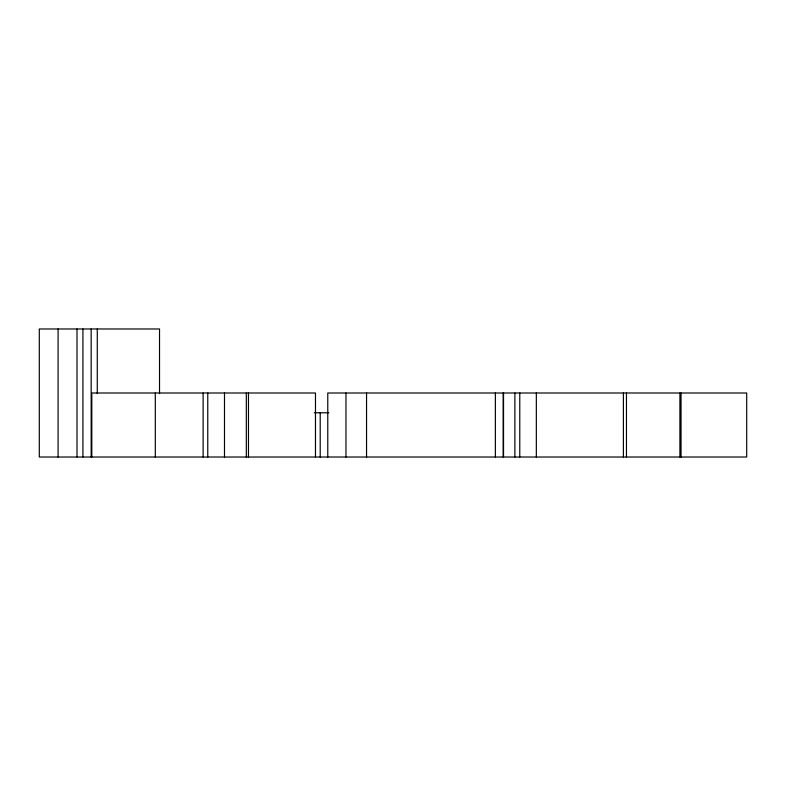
<?xml version="1.0" encoding="UTF-8"?>
<svg xmlns="http://www.w3.org/2000/svg" width="786" height="786" viewBox="0 0 786 786"><rect width="100%" height="100%" fill="white"/><g stroke="black" fill="none" stroke-linecap="round" stroke-linejoin="round"><path stroke-width="1.18" d="M314.282 412.788L328.754 412.788M681.04 393L681.04 457.02M679.91 393L679.91 457.02M626.462 393L626.462 457.02M623.396 393L623.396 457.02M536.337 393L536.337 457.02M519.772 393L519.772 457.02M514.879 393L514.879 457.02M503.531 393L503.531 457.02M503.197 393L503.197 457.02M495.377 393L495.377 457.02M366.551 393L366.551 457.02M345.968 393L345.968 457.02M327.772 457.02L327.772 393L746.7 393L746.7 457.02L39.3 457.02L39.3 328.98L159.529 328.98L159.529 393.609M320.207 412.788L320.207 457.02M315.481 457.02L315.481 393L91.805 393L91.805 457.02M248.464 393L248.464 457.02M246.313 393L246.313 457.02M224.491 393L224.491 457.02M207.769 393L207.769 457.02M203.122 393L203.122 457.02M155.304 393L155.304 457.02M97.277 328.98L97.277 393.609M91.166 328.98L91.166 457.02M82.923 328.98L82.923 457.02M76.999 328.98L76.999 457.02M58.095 328.98L58.095 457.02"/></g></svg>
